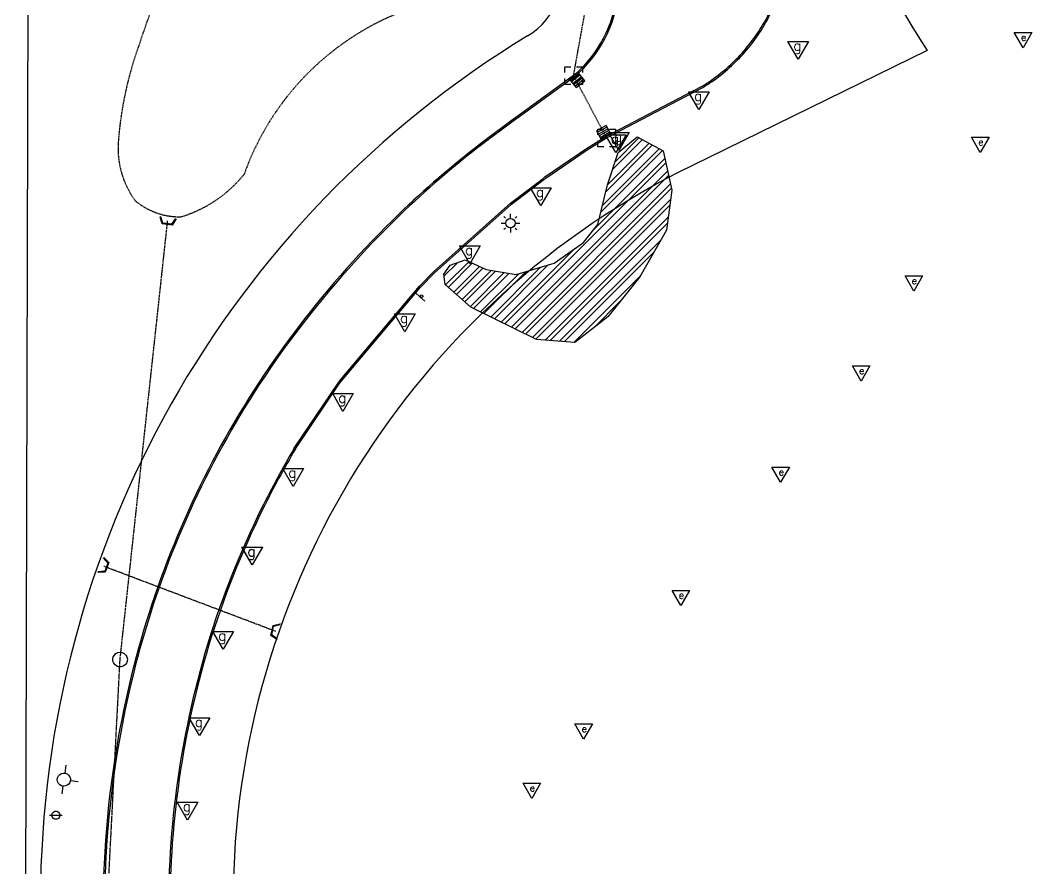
# Model space of a CAD drawing. Header units: feet. Extents: x 19943 to 22668, y 19646 to 21490.
# Drawn here: x 20000 to 20346.4, y 20773.1 to 21063.5 of the extents above; entities that cross this region are included whole.
import ezdxf

# ---------------------------------------------------------------- set-up
doc = ezdxf.new("R2010")
doc.units = ezdxf.units.FT
doc.header["$MEASUREMENT"] = 0
doc.linetypes.add('DASHED2', pattern=[0.375, 0.25, -0.125])
for name, color, linetype in [('V-EWAT', 253, 'DASHED2'), ('V-FIRE-HYDR', 253, 'Continuous'), ('V-LSCP', 254, 'Continuous'), ('V-NGAS-PIPE-MRKR', 253, 'Continuous'), ('V-POWR-UNDR-MRKR', 253, 'Continuous'), ('V-PROP-LINE', 253, 'Continuous'), ('V-ROAD-CURB-BACK', 253, 'Continuous'), ('V-ROAD-CURB-FACE', 253, 'Continuous'), ('V-ROAD-LITE', 253, 'Continuous'), ('V-ROAD-SIGN', 253, 'Continuous'), ('V-STRM', 253, 'Continuous'), ('V-STRM-HWL', 253, 'Continuous'), ('V-STRM-INLT-CURB-BACK', 253, 'Continuous'), ('V-STRM-MHOL', 253, 'Continuous'), ('V-STRM-PIPE', 253, 'DASHED2'), ('V-WATR-INST', 253, 'Continuous')]:
    doc.layers.add(name, color=color, linetype=linetype)
doc.styles.add('14', font='ROMANS')

# ---------------------------------------------------------------- blocks, each defined once
blk = doc.blocks.new('ex gas pm_flag')
for p, q in [((-0.0703, 0.0463), (0.0703, 0.0463)), ((0, -0.076), (-0.0703, 0.0463)), ((0.0703, 0.0463), (0, -0.076))]:
    blk.add_line(p, q)
at = {"style": '14'}
blk.add_text('g', height=0.07, dxfattribs=at).set_placement((-0.0332, -0.016))
blk = doc.blocks.new('ex inlet')
for p, q in [((-0.06, 0.06), (-0.02, 0.06)), ((-0.06, 0.02), (-0.06, 0.06)), ((0.02, 0.06), (0.06, 0.06)), ((0.06, 0.06), (0.06, 0.02)), ((-0.06, -0.06), (-0.06, -0.02)), ((-0.02, -0.06), (-0.06, -0.06)), ((0.06, -0.06), (0.02, -0.06)), ((0.06, -0.02), (0.06, -0.06))]:
    blk.add_line(p, q)
blk = doc.blocks.new('Existing Basemap')
at = {"layer": 'V-LSCP'}
h = blk.add_hatch(dxfattribs=at)
h.set_pattern_fill('ANSI32', color=256, scale=10, style=0)
h.set_pattern_definition([(45, (0.0085, -0.0877), (-2.65165043, 2.65165043), []), (45, (1.7763, -0.0877), (-2.65165043, 2.65165043), [])])
h.paths.add_polyline_path([(20290.27, 21225.15), (20273.46, 21247.38), (20255.43, 21259.33), (20250.46, 21260.04, 0.059095), (20247.88, 21246.23), (20247.37, 21230.14), (20260.66, 21214.98), (20268.76, 21197.39), (20272.1, 21175.95), (20265.51, 21149.72), (20259.1, 21131.7), (20266.76, 21093.34), (20263.64, 21072.44), (20277.49, 21068.1), (20290, 21071.04), (20310.25, 21100.55), (20311.14, 21121.65), (20299.21, 21177.96)])
h.paths.add_polyline_path([(20223.17, 21005.26), (20220.12, 21018.71), (20211.23, 21023.52), (20204.81, 21018.25), (20201.09, 21007.09), (20197.78, 20993.54), (20192.91, 20987.35), (20182.8, 20980.29), (20169.88, 20976.39), (20159.51, 20978.12), (20152.33, 20981.42), (20147.28, 20979.59), (20145.01, 20976.61), (20145.47, 20973.07), (20154.27, 20965.3), (20176.75, 20954.22), (20189.97, 20953.19), (20201.19, 20961.96), (20212.21, 20975.6), (20221.29, 20991.65)])
at = {"layer": 'V-EWAT'}
blk.add_line((20041.2, 21056.4), (20052.25, 21087.95), dxfattribs=at)
blk.add_lwpolyline([(20131.84, 21066.85, 0.092659), (20102.43, 21049.04, 0.125253), (20076.68, 21010.75, -0.100787), (20063.12, 20999.51, -0.048971), (20055.15, 20996.21, -0.091502), (20046.72, 20997.53, -0.090137), (20039.41, 21001.69, -0.070208), (20035.4, 21009.07, -0.101054), (20033.52, 21020.94)], format="xyb", dxfattribs=at)
for start, end in [(159.409, 164.8775), (164.8775, 176.1357)]:
    blk.add_arc((20157.94, 21012.54), 124.71, start, end, dxfattribs=at)
at = {"layer": 'V-FIRE-HYDR'}
for p, q in [((20015.65, 20808.48), (20015.27, 20805.81)), ((20012.7, 20803.56), (20012.8, 20804.22)), ((20012.8, 20804.22), (20013.08, 20804.83)), ((20013.08, 20804.83), (20013.54, 20805.33)), ((20013.54, 20805.33), (20014.11, 20805.67)), ((20014.11, 20805.67), (20014.77, 20805.82)), ((20014.77, 20805.82), (20015.44, 20805.78)), ((20015.44, 20805.78), (20016.06, 20805.54)), ((20016.06, 20805.54), (20016.59, 20805.12)), ((20016.59, 20805.12), (20016.97, 20804.57)), ((20016.97, 20804.57), (20017.18, 20803.93)), ((20012.81, 20802.9), (20012.7, 20803.56)), ((20013.11, 20802.3), (20012.81, 20802.9)), ((20013.57, 20801.81), (20013.11, 20802.3)), ((20014.15, 20801.48), (20013.57, 20801.81)), ((20014.81, 20801.33), (20014.15, 20801.48)), ((20014.64, 20801.35), (20014.26, 20798.68)), ((20015.47, 20801.39), (20014.81, 20801.33)), ((20016.1, 20801.64), (20015.47, 20801.39)), ((20016.62, 20802.06), (20016.1, 20801.64)), ((20016.99, 20802.62), (20016.62, 20802.06)), ((20017.18, 20803.26), (20016.99, 20802.62)), ((20017.18, 20803.93), (20017.18, 20803.26)), ((20017.18, 20803.26), (20019.86, 20802.88)), ((20017.18, 20803.26), (20017.18, 20803.26))]:
    blk.add_line(p, q, dxfattribs=at)
at = {"layer": 'V-LSCP'}
for p, q in [((20204.81, 21018.25), (20211.23, 21023.52)), ((20211.23, 21023.52), (20220.12, 21018.71)), ((20201.09, 21007.09), (20204.81, 21018.25)), ((20220.12, 21018.71), (20223.17, 21005.26)), ((20197.78, 20993.54), (20201.09, 21007.09)), ((20223.17, 21005.26), (20221.29, 20991.65)), ((20192.91, 20987.35), (20197.78, 20993.54)), ((20221.29, 20991.65), (20212.21, 20975.6)), ((20182.8, 20980.29), (20192.91, 20987.35)), ((20147.28, 20979.59), (20152.33, 20981.42)), ((20152.33, 20981.42), (20159.51, 20978.12)), ((20145.01, 20976.61), (20147.28, 20979.59)), ((20159.51, 20978.12), (20169.88, 20976.39)), ((20169.88, 20976.39), (20182.8, 20980.29)), ((20145.47, 20973.07), (20145.01, 20976.61)), ((20212.21, 20975.6), (20201.19, 20961.96)), ((20154.27, 20965.3), (20145.47, 20973.07)), ((20176.75, 20954.22), (20154.27, 20965.3)), ((20201.19, 20961.96), (20189.97, 20953.19)), ((20189.97, 20953.19), (20176.75, 20954.22))]:
    blk.add_line(p, q, dxfattribs=at)
at = {"layer": 'V-POWR-UNDR-MRKR'}
for p, q in [((20340.4, 21059.26), (20346.4, 21059.26)), ((20343.4, 21054.04), (20340.4, 21059.26)), ((20346.4, 21059.26), (20343.4, 21054.04)), ((20325.76, 21023.43), (20331.76, 21023.43)), ((20328.76, 21018.21), (20325.76, 21023.43)), ((20331.76, 21023.43), (20328.76, 21018.21)), ((20302.99, 20976), (20308.99, 20976)), ((20305.99, 20970.78), (20302.99, 20976)), ((20308.99, 20976), (20305.99, 20970.78)), ((20284.97, 20945.16), (20290.97, 20945.16)), ((20287.97, 20939.94), (20284.97, 20945.16)), ((20290.97, 20945.16), (20287.97, 20939.94)), ((20257.4, 20910.54), (20263.4, 20910.54)), ((20260.4, 20905.32), (20257.4, 20910.54)), ((20263.4, 20910.54), (20260.4, 20905.32)), ((20223.24, 20868.35), (20229.24, 20868.35)), ((20226.24, 20863.13), (20223.24, 20868.35)), ((20229.24, 20868.35), (20226.24, 20863.13)), ((20189.95, 20822.61), (20195.95, 20822.61)), ((20192.95, 20817.39), (20189.95, 20822.61)), ((20195.95, 20822.61), (20192.95, 20817.39)), ((20172.21, 20802.35), (20178.21, 20802.35)), ((20175.21, 20797.13), (20172.21, 20802.35)), ((20178.21, 20802.35), (20175.21, 20797.13))]:
    blk.add_line(p, q, dxfattribs=at)
at = {"layer": 'V-PROP-LINE'}
for p, q in [((20000.01, 19999.91), (20003.21, 21283.09)), ((20310.58, 21053.08), (20230.23, 21013.8))]:
    blk.add_line(p, q, dxfattribs=at)
for centre, radius, start, end in [((20536.84, 21200.4), 270, 179.8044, 213.0678), ((20160.81, 21079.46), 25, 301.2348, 17.8278), ((20353.46, 20761.76), 346.55, 121.2318, 179.8721), ((20353.46, 20761.76), 280.55, 116.0553, 179.8756)]:
    blk.add_arc(centre, radius, start, end, dxfattribs=at)
at = {"layer": 'V-ROAD-CURB-BACK', "linetype": 'Continuous'}
for p, q in [((20189.5, 21044.52), (20171.3, 21031.27)), ((20222.8, 21034.72), (20233.79, 21040.47)), ((20200.82, 21023.19), (20222.8, 21034.72)), ((20171.3, 21031.27), (20168.09, 21029.02)), ((20168.09, 21029.02), (20157.69, 21021.26)), ((20194.14, 21019.09), (20200.82, 21023.19)), ((20179.95, 21009.46), (20194.14, 21019.09)), ((20168.22, 21000.47), (20179.35, 21008.96)), ((20179.35, 21008.96), (20179.95, 21009.46)), ((20141.87, 20976.99), (20168.22, 21000.47)), ((20137.12, 20972.14), (20141.87, 20976.99)), ((20110.15, 20940.22), (20137.12, 20972.14)), ((20095.42, 20958.68), (20090.71, 20952.46)), ((20109.25, 20939.01), (20110.15, 20940.22)), ((20094.27, 20916.73), (20109.25, 20939.01))]:
    blk.add_line(p, q, dxfattribs=at)
for centre, radius, start, end in [((20161.45, 21077.42), 43.24, 310.4415, 354.1485), ((20201.77, 21093.04), 61.56, 329.2421, 338.12), ((20201.9, 21092.93), 61.39, 315.4391, 329.2683), ((20201.9, 21092.93), 61.39, 301.2989, 315.4391), ((20363.22, 20754.48), 336.77, 127.6121, 133.9182), ((20363.22, 20754.48), 336.77, 133.9182, 142.6743), ((20353.06, 20761.57), 324.45, 143.9601, 152.8148), ((20358.02, 20760.07), 306.77, 149.2914, 153.6478), ((20353.06, 20761.57), 324.45, 152.8148, 161.6691), ((20358.02, 20760.07), 306.77, 153.6478, 163.0146), ((20365.87, 20758.62), 337.54, 161.8769, 170.4075), ((20368.9, 20758.33), 317.69, 163.2867, 172.3367), ((20365.87, 20758.62), 337.54, 170.4075, 181.3509), ((20368.9, 20758.33), 317.69, 172.3367, 181.3821)]:
    blk.add_arc(centre, radius, start, end, dxfattribs=at)
at = {"layer": 'V-ROAD-CURB-FACE'}
for p, q in [((20189.81, 21044.12), (20171.59, 21030.87)), ((20222.56, 21035.16), (20233.54, 21040.91)), ((20200.57, 21023.63), (20222.56, 21035.16)), ((20171.59, 21030.87), (20168.38, 21028.61)), ((20168.38, 21028.61), (20157.99, 21020.86)), ((20193.87, 21019.51), (20200.57, 21023.63)), ((20179.65, 21009.86), (20193.87, 21019.51)), ((20167.9, 21000.86), (20179.04, 21009.35)), ((20179.04, 21009.35), (20179.65, 21009.86)), ((20141.53, 20977.35), (20167.9, 21000.86)), ((20136.75, 20972.48), (20141.53, 20977.35)), ((20109.76, 20940.53), (20136.75, 20972.48)), ((20095.82, 20958.38), (20091.11, 20952.16)), ((20093.84, 20917), (20108.84, 20939.3)), ((20108.84, 20939.3), (20109.76, 20940.53))]:
    blk.add_line(p, q, dxfattribs=at)
for centre, radius, start, end in [((20161.45, 21077.42), 43.74, 310.4162, 354.1604), ((20201.77, 21093.04), 61.06, 329.242, 338.12), ((20201.9, 21092.93), 60.89, 315.4391, 329.2684), ((20201.9, 21092.93), 60.89, 301.314, 315.4391), ((20363.22, 20754.48), 336.27, 127.6127, 133.9182), ((20363.22, 20754.48), 336.27, 133.9182, 142.6742), ((20353.06, 20761.57), 323.95, 143.9609, 152.8148), ((20358.02, 20760.07), 307.27, 149.2888, 153.6478), ((20353.06, 20761.57), 323.95, 152.8148, 161.669), ((20358.02, 20760.07), 307.27, 153.6478, 163.0149), ((20365.87, 20758.62), 337.04, 161.877, 170.4075), ((20368.9, 20758.33), 318.19, 163.2865, 172.3367), ((20365.87, 20758.62), 337.04, 170.4075, 181.352), ((20368.9, 20758.33), 318.19, 172.3367, 181.3809)]:
    blk.add_arc(centre, radius, start, end, dxfattribs=at)
at = {"layer": 'V-ROAD-LITE'}
for p, q in [((20166.16, 20995.74), (20165.59, 20996.31)), ((20166.25, 20994.05), (20166.38, 20994.66)), ((20166.38, 20994.66), (20166.72, 20995.18)), ((20166.72, 20995.18), (20167.24, 20995.52)), ((20167.24, 20995.52), (20167.85, 20995.65)), ((20167.85, 20995.65), (20167.85, 20997.25)), ((20167.85, 20995.65), (20168.47, 20995.52)), ((20167.85, 20995.65), (20167.85, 20995.65)), ((20168.47, 20995.52), (20168.99, 20995.18)), ((20168.99, 20995.18), (20169.33, 20994.66)), ((20169.33, 20994.66), (20169.45, 20994.05)), ((20169.55, 20995.74), (20170.11, 20996.31)), ((20164.65, 20994.05), (20166.25, 20994.05)), ((20166.16, 20992.35), (20165.59, 20991.79)), ((20166.38, 20993.43), (20166.25, 20994.05)), ((20166.72, 20992.91), (20166.38, 20993.43)), ((20167.24, 20992.57), (20166.72, 20992.91)), ((20167.85, 20992.45), (20167.24, 20992.57)), ((20168.47, 20992.57), (20167.85, 20992.45)), ((20167.85, 20992.45), (20167.85, 20990.85)), ((20168.99, 20992.91), (20168.47, 20992.57)), ((20169.33, 20993.43), (20168.99, 20992.91)), ((20169.45, 20994.05), (20169.33, 20993.43)), ((20169.45, 20994.05), (20171.05, 20994.05)), ((20169.55, 20992.35), (20170.11, 20991.79))]:
    blk.add_line(p, q, dxfattribs=at)
at = {"layer": 'V-ROAD-SIGN'}
for p, q in [((20135.57, 20969.95), (20138.57, 20967.31)), ((20136.91, 20968.9), (20137.15, 20969.44)), ((20137.36, 20968.51), (20136.91, 20968.9)), ((20137.15, 20969.44), (20137.73, 20969.39)), ((20137.86, 20968.81), (20137.36, 20968.51)), ((20137.73, 20969.39), (20137.86, 20968.81)), ((20137.73, 20969.39), (20137.73, 20969.39))]:
    blk.add_line(p, q, dxfattribs=at)
at = {"layer": 'V-STRM-HWL'}
for p, q in [((20048.6, 20993.82), (20047.9, 20996.18)), ((20047.9, 20996.18), (20048.14, 20996.14)), ((20048.88, 20994.03), (20048.14, 20996.14)), ((20053.1, 20995.51), (20051.86, 20993.65)), ((20053.35, 20995.48), (20052.07, 20993.37)), ((20053.1, 20995.51), (20053.35, 20995.48)), ((20052.07, 20993.37), (20048.6, 20993.82)), ((20051.86, 20993.65), (20048.88, 20994.03)), ((20028.57, 20879.36), (20028.66, 20879.59)), ((20028.57, 20879.36), (20030.06, 20877.69)), ((20028.66, 20879.59), (20030.39, 20877.83)), ((20030.06, 20877.69), (20028.96, 20874.9)), ((20030.39, 20877.83), (20029.1, 20874.58)), ((20026.64, 20874.47), (20026.74, 20874.7)), ((20029.1, 20874.58), (20026.64, 20874.47)), ((20028.96, 20874.9), (20026.74, 20874.7)), ((20085.86, 20852.95), (20086.59, 20856.37)), ((20086.59, 20856.37), (20089, 20856.88)), ((20086.78, 20856.08), (20088.95, 20856.64)), ((20089, 20856.88), (20088.95, 20856.64)), ((20087.86, 20851.5), (20085.86, 20852.95)), ((20086.16, 20853.14), (20086.78, 20856.08)), ((20087.91, 20851.75), (20086.16, 20853.14)), ((20087.91, 20851.75), (20087.86, 20851.5))]:
    blk.add_line(p, q, dxfattribs=at)
at = {"layer": 'V-STRM-INLT-CURB-BACK'}
for p, q in [((20190.97, 21045.7), (20188.03, 21043.33)), ((20188.03, 21043.33), (20190.4, 21040.39)), ((20188.42, 21042.84), (20191.37, 21045.21)), ((20191.76, 21044.72), (20188.82, 21042.35)), ((20189.21, 21041.86), (20192.16, 21044.23)), ((20192.55, 21043.74), (20189.61, 21041.37)), ((20190.01, 21040.88), (20192.95, 21043.25)), ((20193.34, 21042.76), (20190.97, 21045.7)), ((20190.4, 21040.39), (20193.34, 21042.76)), ((20200.63, 21027.42), (20197.33, 21025.57)), ((20200.93, 21026.87), (20197.63, 21025.02)), ((20197.94, 21024.47), (20201.24, 21026.32)), ((20202.47, 21024.12), (20200.63, 21027.42)), ((20197.33, 21025.57), (20199.17, 21022.27)), ((20201.55, 21025.77), (20198.25, 21023.92)), ((20198.56, 21023.37), (20201.86, 21025.22)), ((20202.16, 21024.67), (20198.86, 21022.82)), ((20199.17, 21022.27), (20202.47, 21024.12))]:
    blk.add_line(p, q, dxfattribs=at)
at = {"layer": 'V-STRM-MHOL'}
for p, q in [((20031.88, 20845.56), (20032.25, 20846.21)), ((20032.25, 20846.21), (20032.8, 20846.71)), ((20032.8, 20846.71), (20033.47, 20847.04)), ((20033.47, 20847.04), (20034.2, 20847.15)), ((20034.2, 20847.15), (20034.94, 20847.04)), ((20034.2, 20847.15), (20034.2, 20847.15)), ((20034.94, 20847.04), (20035.61, 20846.71)), ((20035.61, 20846.71), (20036.16, 20846.21)), ((20036.16, 20846.21), (20036.53, 20845.56)), ((20031.71, 20844.83), (20031.88, 20845.56)), ((20031.77, 20844.09), (20031.71, 20844.83)), ((20032.04, 20843.4), (20031.77, 20844.09)), ((20032.5, 20842.81), (20032.04, 20843.4)), ((20033.12, 20842.39), (20032.5, 20842.81)), ((20033.83, 20842.18), (20033.12, 20842.39)), ((20035.29, 20842.39), (20034.58, 20842.18)), ((20035.9, 20842.81), (20035.29, 20842.39)), ((20036.37, 20843.4), (20035.9, 20842.81)), ((20036.64, 20844.09), (20036.37, 20843.4)), ((20036.53, 20845.56), (20036.7, 20844.83)), ((20036.7, 20844.83), (20036.64, 20844.09)), ((20034.58, 20842.18), (20033.83, 20842.18))]:
    blk.add_line(p, q, dxfattribs=at)
at = {"layer": 'V-STRM-PIPE'}
for p, q in [((20189.5, 21044.52), (20194.25, 21070.89)), ((20200.82, 21023.19), (20189.5, 21044.52)), ((20034.2, 20844.65), (20050.5, 20994.84)), ((20028.59, 20876.66), (20087.45, 20854.4)), ((20026.48, 20695.48), (20034.2, 20844.65))]:
    blk.add_line(p, q, dxfattribs=at)
at = {"layer": 'V-WATR-INST'}
for p, q in [((20010.02, 20791.4), (20014.42, 20791.4)), ((20010.82, 20791.4), (20010.96, 20792)), ((20010.96, 20790.79), (20010.82, 20791.4)), ((20010.96, 20792), (20011.35, 20792.49)), ((20011.35, 20790.3), (20010.96, 20790.79)), ((20011.35, 20792.49), (20011.91, 20792.76)), ((20011.91, 20790.03), (20011.35, 20790.3)), ((20011.91, 20792.76), (20012.53, 20792.76)), ((20012.53, 20792.76), (20013.09, 20792.49)), ((20013.09, 20790.3), (20012.53, 20790.03)), ((20013.09, 20792.49), (20013.48, 20792)), ((20013.48, 20790.79), (20013.09, 20790.3)), ((20013.48, 20792), (20013.62, 20791.4)), ((20013.62, 20791.4), (20013.48, 20790.79)), ((20013.62, 20791.4), (20013.62, 20791.4)), ((20012.53, 20790.03), (20011.91, 20790.03))]:
    blk.add_line(p, q, dxfattribs=at)
at = {"layer": 'V-NGAS-PIPE-MRKR', "linetype": 'Continuous', "xscale": 50, "yscale": 50}
for p in [(20266.38, 21053.89), (20232.4, 21036.66), (20203.94, 21021.95), (20205.02, 21022.73), (20178.27, 21003.81), (20153.96, 20983.91), (20131.71, 20960.66), (20110.52, 20933.37), (20093.46, 20907.74), (20079.44, 20880.83), (20079.47, 20880.77), (20069.47, 20851.98), (20061.42, 20822.42), (20057.31, 20793.54)]:
    blk.add_blockref('ex gas pm_flag', p, dxfattribs=at)
at = {"layer": 'V-STRM', "xscale": 50, "yscale": 50, "zscale": 0.5}
for p in [(20189.5, 21044.52), (20200.82, 21023.19)]:
    blk.add_blockref('ex inlet', p, dxfattribs=at)
at = {"layer": 'V-POWR-UNDR-MRKR', "style": '14'}
for p in [(20342.68, 21056.41), (20328.04, 21020.58), (20305.27, 20973.15), (20287.25, 20942.31), (20259.68, 20907.69), (20225.52, 20865.5), (20192.23, 20819.76), (20174.49, 20799.5)]:
    blk.add_text('e', height=2.4, rotation=0.0008, dxfattribs=at).set_placement(p)

msp = doc.modelspace()

# ---------------------------------------------------------------- block references
msp.add_blockref('Existing Basemap', (0, 0))

doc.saveas('drawing.dxf')
